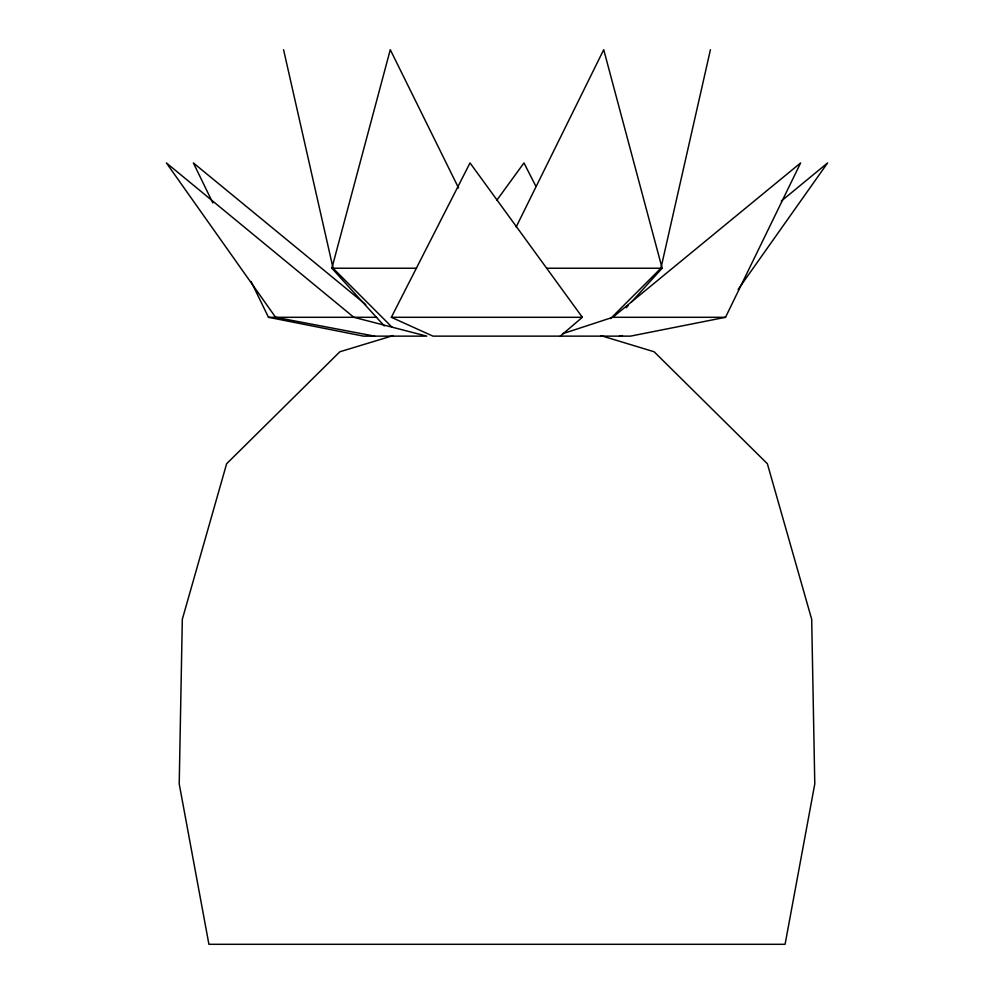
<?xml version="1.0" encoding="UTF-8"?>
<svg xmlns="http://www.w3.org/2000/svg" width="994" height="994" viewBox="0 0 994 994"><rect width="100%" height="100%" fill="white"/><g stroke="black" fill="none" stroke-linecap="round" stroke-linejoin="round"><path stroke-width="1.49" d="M710.437 49.7L660.923 268.231L610.552 318.602M384.293 325.945L331.872 268.231L390.282 49.7L458.582 188.003M560.281 336.134L582.36 317.297L470.025 162.929L391.35 317.297L432.937 336.134L630.494 336.134L725.521 317.297L800.63 162.929L612.776 317.297L562.703 333.711M516.159 226.992L603.718 49.7L662.128 268.231L631.289 302.176M738.12 289.453L827.604 162.929L781.334 201.037M496.789 200.279L523.975 162.929L535.915 186.363M626.145 307.829L628.208 305.568M393.239 335.574L339.873 351.764L226.632 463.738L182.312 619.299L179.218 783.906L208.914 944.3L785.086 944.3L814.782 783.906L811.688 619.299L767.368 463.738L654.127 351.764L600.761 335.574M619.399 336.134L622.443 335.55M331.872 268.231L416.573 268.231M546.625 268.231L662.128 268.231M251.047 281.464L268.479 317.297L376.651 317.297M391.35 317.297L582.36 317.297M612.776 317.297L725.521 317.297M374.601 336.134L275.574 317.297L166.396 162.929L353.839 317.297L426.786 336.134L363.506 336.134L268.479 317.297M365.767 304.599L193.37 162.929L212.815 202.9M392.208 327.361L333.077 268.231L283.563 49.7"/></g></svg>
